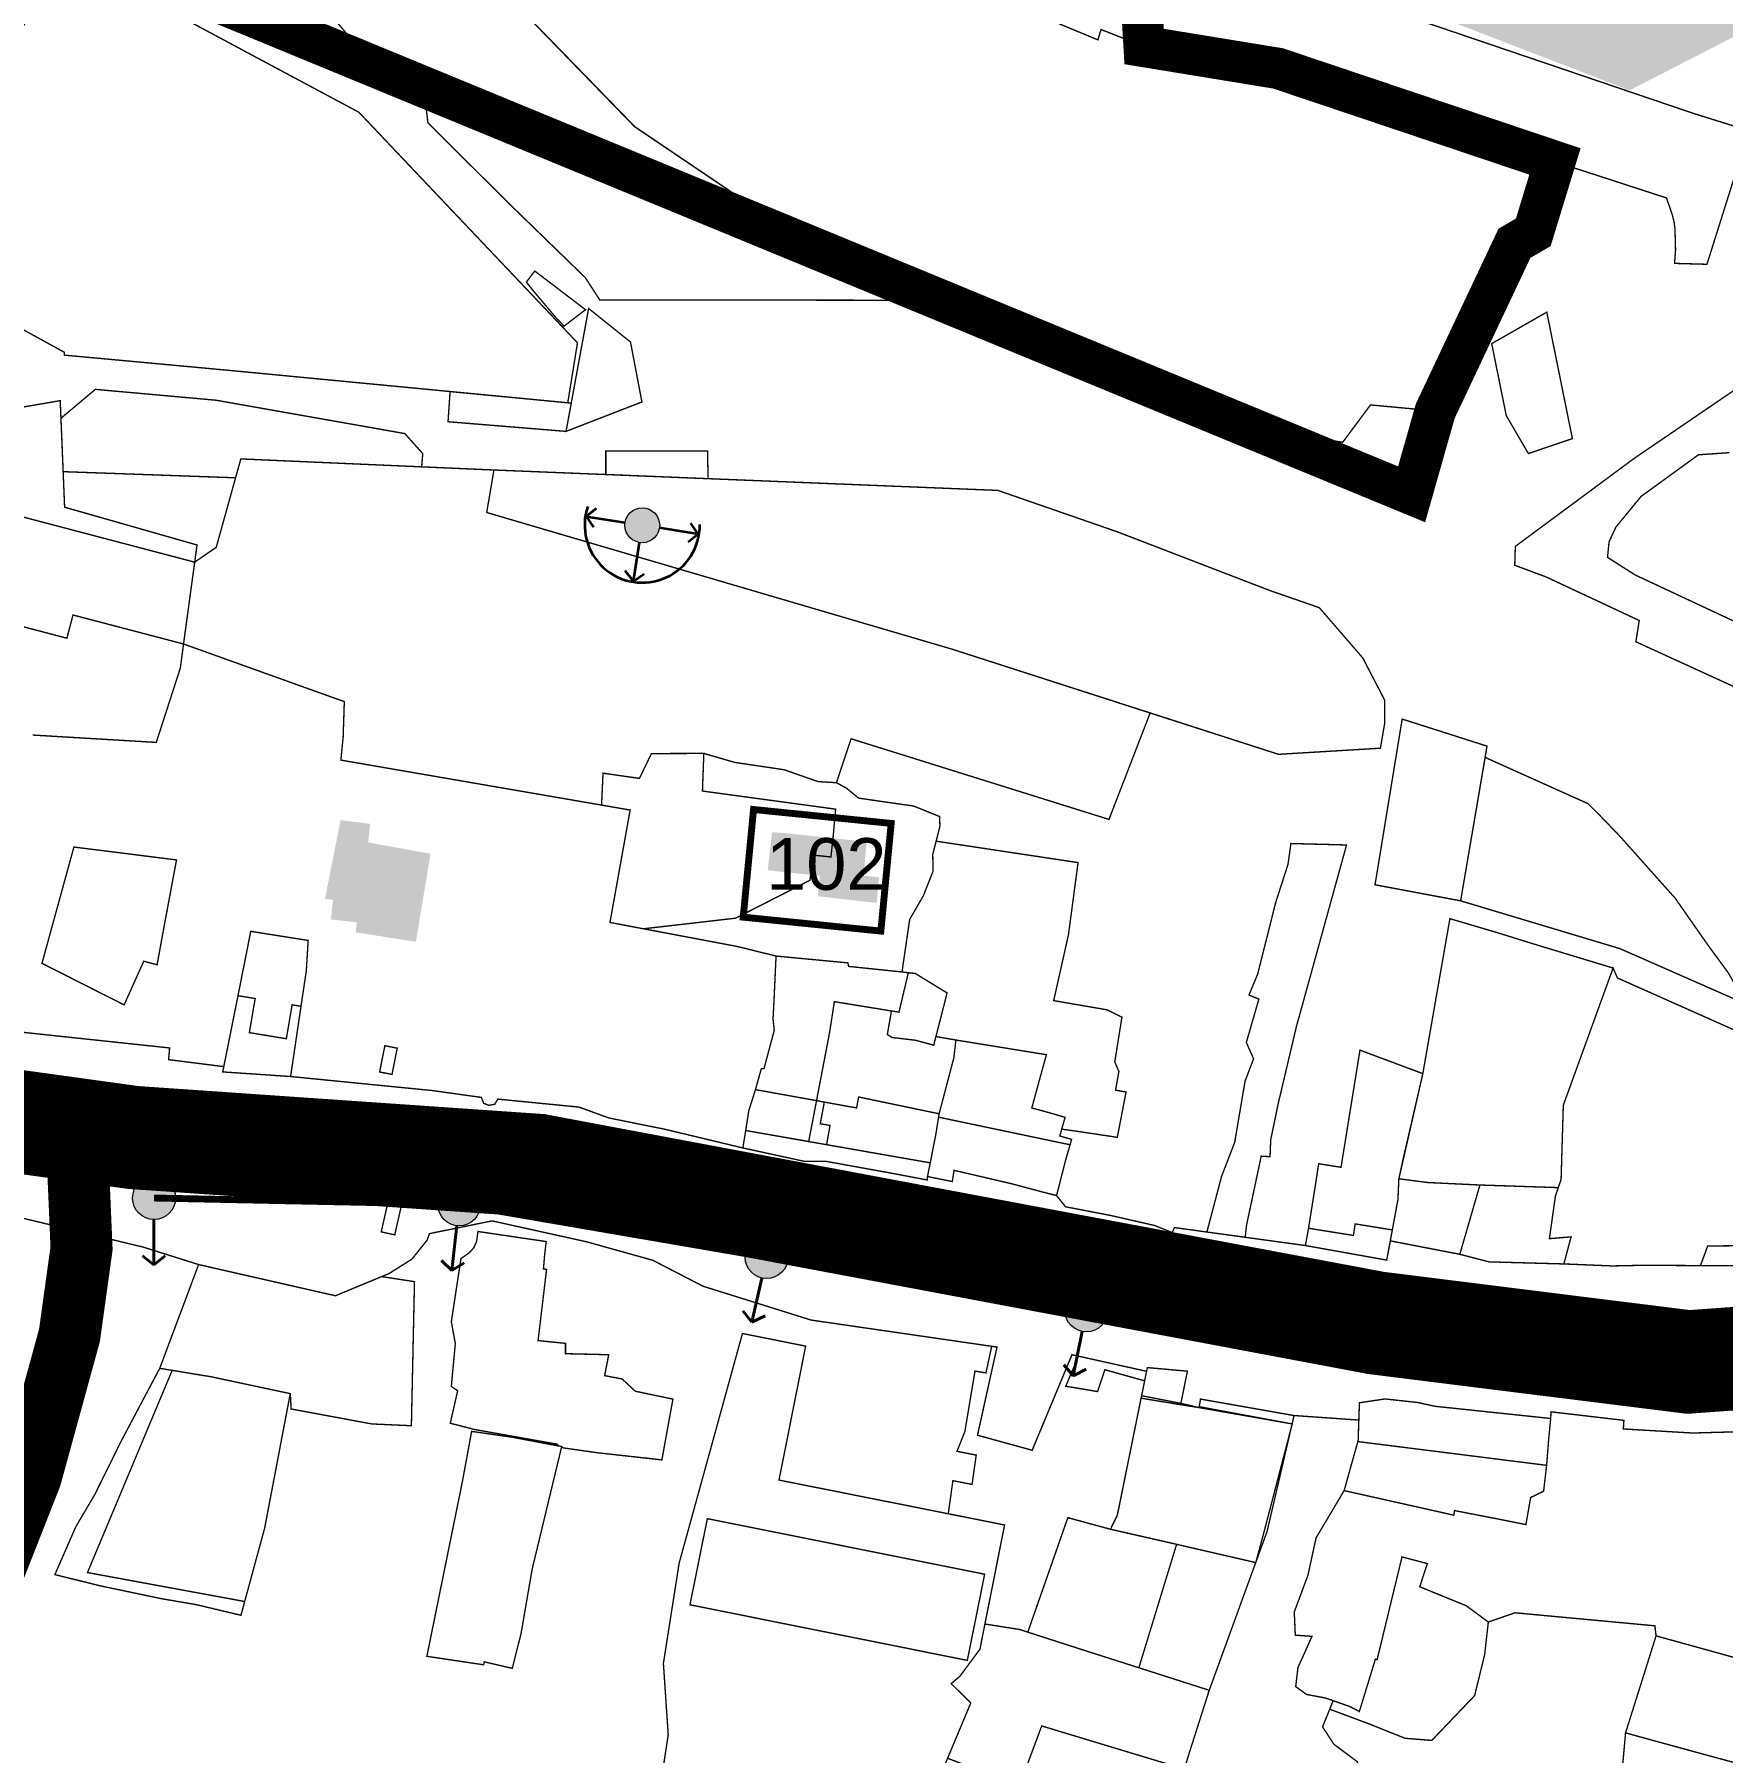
# Model space of a CAD drawing. Header units: millimetres. Extents: x 21689 to 31331, y 37531 to 43751.
# Drawn here: x 28470.9 to 28716.1, y 42539.3 to 42788.7 of the extents above; entities that cross this region are included whole.
import ezdxf

# ---------------------------------------------------------------- set-up
doc = ezdxf.new("R2010")
doc.units = ezdxf.units.MM
for name, pattern in [('DASHEDX2', [1.5, 1, -0.5]), ('g5_084', [0.4, 0.2, -0.2]), ('МЕЖА', [4, 1, -1, 1, -1])]:
    doc.linetypes.add(name, pattern=pattern)
for name, color, linetype, lineweight in [('0 . 11 - границы ДМ проект', 10, 'МЕЖА', 0), ('0.15 - Видовые раскрытия', 22, 'Continuous', 9), ('00 номер ОКН', 7, 'Continuous', 15), ('00 Разраб границы', 5, 'g5_084', 50), ('CONTUR', 150, 'Continuous', 9)]:
    doc.layers.add(name, color=color, linetype=linetype, lineweight=lineweight)
for name, color, linetype, lineweight, transparency in [('0.1 ОКН', 1, 'Continuous', 9, 0.4), ('00 Дороги', 252, 'Continuous', 9, 0.2), ('24. ценная дореволюц постройка', 192, 'Continuous', 13, 0.4)]:
    doc.layers.add(name, color=color, linetype=linetype, lineweight=lineweight, transparency=transparency)
doc.layers.add('00 Природный ландшафт', color=81, linetype='Continuous', lineweight=9, true_color=0xa9da90, transparency=0.4)
doc.styles.get("Standard").update_dxf_attribs({"font": 'arial.ttf'})
doc.linetypes.add('474_2', pattern='A,1,-0.5,[222,geobl2.shx,S=0.1,R=0,X=0,Y=0],-0.5,3', length=5)

# ---------------------------------------------------------------- blocks, each defined once
blk = doc.blocks.new('участки все')
at = {"layer": 'CONTUR', "const_width": 0.2}
for points in [[(5655.13, 5149.67), (5660.19, 5144.47), (5671.36, 5132.97), (5687.4, 5122.13), (5717.04, 5107.76), (5666.3, 5107.82), (5664.21, 5111.05), (5653.28, 5121.66), (5641.35, 5133.53), (5640.85, 5137.74), (5635.19, 5143.94), (5631.67, 5144.08), (5622.68, 5154.33)], [(5729.04, 5149.56), (5738.66, 5145.57), (5739.1, 5147.08), (5745.37, 5144.61), (5764.81, 5141.43), (5805.03, 5127.92), (5801.89, 5117.63), (5799.15, 5116.04), (5787.66, 5091.69), (5778.24, 5092.57), (5774.2, 5087.15), (5761.23, 5089.22), (5728.42, 5103.13), (5717.57, 5107.53), (5687.41, 5122.15), (5671.37, 5132.99), (5655.15, 5149.68)], [(5830.35, 5085.64), (5825.87, 5085.33), (5817.54, 5079.29), (5813.88, 5074.83), (5812.89, 5072.7), (5812.66, 5070.44), (5816.66, 5067.89), (5898, 5029.84)], [(5834.58, 5050.04), (5816.78, 5058.18), (5817.27, 5061.27), (5803.73, 5067.6), (5799.19, 5069.29), (5799.27, 5072.03), (5816.51, 5084.79), (5837.35, 5098.99)], [(5579.62, 5001.79), (5603.84, 4999.21), (5603.69, 4997.51), (5611.7, 4996.5), (5611.55, 4995.73), (5621.41, 4995.06), (5641.94, 4993.03), (5649.11, 4992.03), (5649.45, 4991.17), (5650.2, 4990.88), (5651.05, 4991.03), (5651.51, 4991.78), (5663.31, 4990.62), (5667.61, 4989.05), (5675.87, 4987.38), (5687.09, 4984.69), (5696, 4982.75), (5699.24, 4982.73), (5708.49, 4981.06), (5713.87, 4980.04), (5713.91, 4980.54), (5717.51, 4979.81), (5717.76, 4981.44), (5726.22, 4979.47), (5730.74, 4978.26), (5732.65, 4977.77), (5733.95, 4976.15), (5740.58, 4974.87), (5746.86, 4973.44), (5749.47, 4972.4), (5749.76, 4973.13), (5768.79, 4970.52), (5780.59, 4968.41), (5781.13, 4971.2), (5791.21, 4969.25), (5795.45, 4968.15), (5806.32, 4967.85), (5813.35, 4967.56), (5817.63, 4967.65), (5826.16, 4967.61), (5832.62, 4967.62)], [(5831.8, 4943.49), (5825.04, 4943.3), (5814.96, 4943.89), (5815.04, 4945.14), (5804.45, 4946.38), (5804.41, 4945.41), (5787.63, 4947.18), (5785.09, 4947.73), (5780.34, 4948.25), (5776.63, 4947.69), (5776.54, 4945.18), (5767.13, 4945.84), (5753.55, 4948.23), (5753.37, 4947.12), (5753.35, 4946.99), (5750.7, 4947.6), (5751.65, 4952.28), (5745.83, 4952.8), (5745.72, 4952.26), (5734.88, 4954.67), (5729.1, 4940.8), (5721.16, 4942.98), (5724, 4955.78), (5697, 4959.7), (5681.32, 4964.61), (5674.01, 4968.38), (5664.38, 4971.07), (5650.67, 4974.1), (5641.57, 4972.25), (5641.25, 4971.32), (5639.02, 4968.54), (5635.72, 4966.46), (5634.63, 4966.01), (5627.92, 4963.23), (5609.96, 4967.32), (5608.05, 4967.76), (5599.98, 4970.3), (5577.95, 4975.59)], [(5583.95, 5044.64), (5601.9, 5043.57), (5605.4, 5054.38), (5605.86, 5057.86), (5589.81, 5062.07), (5588.92, 5058.7), (5574.02, 5062.61)], [(5574.07, 5078.53), (5607.48, 5069.74), (5607.82, 5072.23), (5588.59, 5077.72), (5587.95, 5093.19), (5552.26, 5087.04)], [(5712.57, 4885.91), (5720.19, 4904.11), (5717.35, 4906.92), (5718.61, 4907.99), (5721.52, 4911.91), (5725.1, 4929.95), (5692.34, 4936.47), (5696.21, 4955.92), (5687.03, 4957.75), (5677.84, 4924.43), (5675.55, 4909.85), (5676.25, 4899.49), (5674.02, 4884.88)], [(5751.1, 4894.17), (5751.97, 4897.01), (5754.82, 4905.95), (5761.57, 4924.49), (5763.22, 4929.01), (5766.83, 4944.52), (5766.86, 4944.62), (5767.13, 4945.84), (5767.13, 4945.84), (5776.54, 4945.18), (5776.45, 4942.27), (5776.4, 4942.06), (5774.41, 4934.94), (5770.33, 4928.07), (5769.15, 4922.63), (5767.17, 4917.33), (5767.32, 4913.95), (5769.74, 4913.78), (5767.7, 4909.24), (5767.38, 4906.47), (5768.06, 4905.99), (5768.97, 4905.34), (5771.7, 4904.83), (5772.82, 4904.44), (5772.32, 4903.2), (5771.28, 4900.64), (5772.93, 4898.11), (5776.32, 4895.58)], [(5813.35, 4878.28), (5815.28, 4899.76), (5826.99, 4896.56)]]:
    blk.add_lwpolyline(points, dxfattribs=at)
for points in [[(5715.3, 5171.01), (5749.73, 5156.92), (5769.98, 5153.62), (5825.01, 5134.94), (5833.21, 5132.37), (5827.1, 5112.99), (5822.4, 5113.12), (5822.54, 5115.11), (5822.46, 5118.11), (5822.33, 5119.1), (5822.08, 5120.15), (5821.23, 5122.62), (5807.94, 5126.94), (5764.81, 5141.43), (5745.37, 5144.61), (5739.1, 5147.08), (5738.66, 5145.57), (5729.04, 5149.56), (5709.83, 5156.66), (5713.14, 5165.68), (5710.96, 5166.63), (5712.15, 5169.54), (5714.33, 5168.59), (5715.3, 5171.01)], [(5588.4, 5158.03), (5597.63, 5153.1), (5615.38, 5143.59), (5631.33, 5135.06), (5636.87, 5129.21), (5663.07, 5101.59), (5661.66, 5092.88), (5612.77, 5097.56), (5588.55, 5099.8), (5588.56, 5100.21), (5584.15, 5102.63), (5571.87, 5109.36), (5576.59, 5136.84), (5579.16, 5141.4), (5585.96, 5153.61), (5588.4, 5158.03)], [(5656.57, 5111.62), (5656.87, 5112.01), (5664.24, 5106.39), (5661.76, 5104.5), (5661.12, 5104.01), (5660.01, 5105.16), (5656.6, 5109.2), (5655.65, 5110.41), (5656.57, 5111.62)], [(5664.69, 5106.57), (5670.77, 5101.71), (5672.43, 5093), (5661.41, 5088.73), (5664.69, 5106.57)], [(5807.56, 5087.68), (5801.17, 5085.51), (5797.96, 5091.01), (5795.84, 5101.47), (5803.84, 5106.04), (5807.56, 5087.68)], [(5593.05, 5094.83), (5610.6, 5093.25), (5638, 5088.41), (5640.6, 5085.5), (5640.44, 5083.58), (5614.18, 5084.73), (5613.42, 5081.99), (5588.38, 5082.88), (5588.06, 5090.63), (5593.05, 5094.83)], [(5644.57, 5094.51), (5661.66, 5092.88), (5662.17, 5092.83), (5661.41, 5088.73), (5644.27, 5090.13), (5644.57, 5094.51)], [(5614.18, 5084.73), (5650.94, 5083.12), (5649.89, 5076.95), (5717.43, 5057.12), (5746.24, 5047.85), (5740.26, 5032.39), (5702.8, 5044.1), (5700.68, 5037.72), (5698, 5037.88), (5693.1, 5039.6), (5685.9, 5040.67), (5681.42, 5041.97), (5673.81, 5041.95), (5672.07, 5038.35), (5666.78, 5039.1), (5666.57, 5034.47), (5628.71, 5041), (5629.04, 5044.37), (5629.21, 5049.49), (5605.86, 5057.86), (5607.48, 5069.74), (5610.61, 5071.9), (5614.18, 5084.73)], [(5607.48, 5069.74), (5605.86, 5057.86), (5629.21, 5049.49), (5629.04, 5044.37), (5628.71, 5041), (5666.57, 5034.47), (5666.78, 5039.1), (5672.07, 5038.35), (5673.81, 5041.95), (5681.42, 5041.97), (5685.9, 5040.67), (5693.1, 5039.6), (5698, 5037.88), (5700.68, 5037.72), (5702.8, 5044.1), (5740.26, 5032.39), (5746.24, 5047.85), (5764.88, 5041.84), (5779.68, 5042.73), (5780.31, 5046.41), (5780.31, 5049.68), (5777.12, 5055.83), (5770.81, 5063.13), (5763.58, 5065.64), (5741.46, 5074.15), (5724.12, 5080.16), (5650.94, 5083.12), (5614.18, 5084.73), (5610.61, 5071.9), (5607.48, 5069.74)], [(5667.19, 5085.88), (5681.96, 5085.87), (5682.04, 5081.86), (5667.19, 5082.47), (5667.19, 5085.88)], [(5650.94, 5083.12), (5724.12, 5080.16), (5741.46, 5074.15), (5763.58, 5065.64), (5770.81, 5063.13), (5777.12, 5055.83), (5780.31, 5049.68), (5780.31, 5046.41), (5779.68, 5042.73), (5764.88, 5041.84), (5717.43, 5057.12), (5649.89, 5076.95), (5650.94, 5083.12)], [(5574.07, 5078.53), (5607.48, 5069.74), (5605.86, 5057.86), (5589.81, 5062.07), (5588.92, 5058.7), (5574.02, 5062.61), (5574.91, 5065.99), (5568.14, 5067.77), (5574.07, 5078.53)], [(5782.84, 5046.96), (5795.16, 5043.03), (5791.33, 5020.57), (5778.9, 5022.9), (5782.84, 5046.96)], [(5666.78, 5039.1), (5672.07, 5038.35), (5673.81, 5041.95), (5681.42, 5041.97), (5681.22, 5036.51), (5700.56, 5033.88), (5700.18, 5029.67), (5699.88, 5026.94), (5697.26, 5027.21), (5696.83, 5023.55), (5686.03, 5018.05), (5672.66, 5016.51), (5667.79, 5017.43), (5670.72, 5033.75), (5666.57, 5034.47), (5666.78, 5039.1)], [(5681.42, 5041.97), (5685.9, 5040.67), (5693.1, 5039.6), (5698, 5037.88), (5700.68, 5037.72), (5702.15, 5036.92), (5703.9, 5035.48), (5709.92, 5034.61), (5711.9, 5034.33), (5715.66, 5032.81), (5715.71, 5031.4), (5714.67, 5027.32), (5714.71, 5024.87), (5713.3, 5021.3), (5711.32, 5017.88), (5710.2, 5010.24), (5702.45, 5011.05), (5702.35, 5011.56), (5691.91, 5012.55), (5686.24, 5013.95), (5672.66, 5016.51), (5686.03, 5018.05), (5696.83, 5023.55), (5697.26, 5027.21), (5699.88, 5026.94), (5700.18, 5029.67), (5700.56, 5033.88), (5681.22, 5036.51), (5681.42, 5041.97)], [(5791.33, 5020.57), (5794.89, 5041.39), (5809.81, 5034.69), (5811.58, 5032.93), (5814.52, 5029.88), (5822.51, 5020.92), (5827.21, 5014.19), (5830.22, 5010.09), (5832.81, 5005.56), (5814.49, 5013.62), (5791.33, 5020.57)], [(5604.84, 5026.51), (5602.92, 5016.22), (5602.02, 5011.29), (5600.08, 5011.8), (5597.23, 5005.46), (5591.1, 5008.56), (5585.3, 5011.5), (5589.94, 5028.38), (5604.84, 5026.51)], [(5735.64, 4987.11), (5741.47, 4986.23), (5742.74, 4992.81), (5741.22, 4993.08), (5741.7, 4995.81), (5741.1, 4997.18), (5742.14, 5003.68), (5739.96, 5004.75), (5732.23, 5006.08), (5734.38, 5015.67), (5735.77, 5026.12), (5715.16, 5029.23), (5714.67, 5027.32), (5714.71, 5024.87), (5713.3, 5021.3), (5711.32, 5017.88), (5710.2, 5010.24), (5711.12, 5010.13), (5712.12, 5010.03), (5716.75, 5007.2), (5715.13, 5000.86), (5718.03, 5000.36), (5731.17, 4998.23), (5729.96, 4993.83), (5729.05, 4990.5), (5731.47, 4989.84), (5733.89, 4989.13), (5733.39, 4987.42), (5735.64, 4987.11)], [(5754.48, 4972.48), (5756.61, 4980.56), (5758.52, 4985.51), (5760.02, 4994.38), (5761.26, 4997.63), (5760.21, 5000.01), (5762.03, 5006.31), (5760.59, 5006.89), (5761.85, 5009.92), (5764.49, 5020.39), (5766.26, 5025.87), (5766.68, 5028.89), (5774.76, 5028.68), (5767.47, 5002.27), (5764.82, 4991.05), (5763.75, 4985.88), (5763.65, 4983.42), (5762.37, 4983.5), (5760.25, 4973.54), (5760.04, 4971.73), (5754.48, 4972.48)], [(5789.77, 5017.98), (5796.68, 5015.94), (5801.92, 5014.31), (5813.47, 5010.81), (5806.24, 4990.89), (5805.92, 4980.13), (5805.51, 4978.93), (5794.13, 4979.31), (5786.57, 4979.67), (5782.36, 4980.21), (5783, 4983.17), (5785.84, 4995.48), (5789.77, 5017.98)], [(5615.62, 5016.14), (5623.96, 5014.82), (5623.69, 5010.4), (5622.92, 5005.26), (5621.63, 5005.47), (5620.79, 5000.55), (5615.42, 5001.43), (5616.26, 5006.38), (5613.77, 5006.8), (5615.62, 5016.14)], [(5691.91, 5012.55), (5702.35, 5011.56), (5702.45, 5011.05), (5710.2, 5010.24), (5711.12, 5010.13), (5709.76, 5004.41), (5708.67, 5004.58), (5700.38, 5005.93), (5699.69, 5001.48), (5699.65, 5001.28), (5697.79, 4991.56), (5692.96, 4992.43), (5688.92, 4993.16), (5689.08, 4993.73), (5689.76, 4996.17), (5690.17, 4996.24), (5691.65, 5001.77), (5691.47, 5003.43), (5691.57, 5005.22), (5691.91, 5012.55)], [(5711.12, 5010.13), (5712.12, 5010.03), (5716.75, 5007.2), (5715.13, 5000.86), (5714.81, 4999.61), (5712.15, 5000.33), (5710.44, 5000.53), (5708.75, 5000.73), (5708.07, 5001.16), (5708.67, 5004.58), (5709.76, 5004.41), (5711.12, 5010.13)], [(5813.47, 5010.81), (5814.1, 5009.37), (5836.84, 4999.25), (5834.47, 4970.51), (5827.21, 4970.46), (5826.16, 4967.61), (5817.63, 4967.65), (5813.35, 4967.56), (5806.32, 4967.85), (5807.37, 4971.78), (5804.22, 4971.52), (5805.1, 4977.74), (5805.92, 4980.13), (5806.24, 4990.89), (5813.47, 5010.81)], [(5613.77, 5006.8), (5616.26, 5006.38), (5615.42, 5001.43), (5620.79, 5000.55), (5621.63, 5005.47), (5622.92, 5005.26), (5621.41, 4995.06), (5611.55, 4995.73), (5613.77, 5006.8)], [(5700.38, 5005.93), (5699.69, 5001.48), (5699.65, 5001.28), (5697.79, 4991.56), (5698.92, 4991.35), (5702.61, 4990.68), (5703.6, 4990.51), (5703.91, 4992.09), (5715.59, 4989.65), (5717.73, 4997.78), (5718.03, 5000.36), (5715.13, 5000.86), (5714.81, 4999.61), (5712.15, 5000.33), (5710.44, 5000.53), (5708.75, 5000.73), (5708.07, 5001.16), (5708.67, 5004.58), (5700.38, 5005.93)], [(5635.1, 4999.53), (5634.34, 4995.72), (5636.13, 4995.37), (5636.9, 4999.18), (5635.1, 4999.53)], [(5718.03, 5000.36), (5731.17, 4998.23), (5729.96, 4993.83), (5729.05, 4990.5), (5731.47, 4989.84), (5733.89, 4989.13), (5733.11, 4986.43), (5734.83, 4985.94), (5734.61, 4985.15), (5715.51, 4989.16), (5715.59, 4989.65), (5717.73, 4997.78), (5718.03, 5000.36)], [(5776.71, 4998.89), (5785.84, 4995.48), (5782.99, 4982.97), (5782.36, 4980.21), (5782.22, 4977.17), (5781.41, 4972.79), (5776.02, 4973.66), (5775.76, 4971.99), (5769.24, 4973.03), (5770.26, 4979.44), (5770.71, 4982.4), (5773.96, 4981.88), (5776.71, 4998.89)], [(5688.92, 4993.16), (5692.96, 4992.43), (5697.79, 4991.56), (5697.19, 4988.42), (5696.65, 4985.63), (5687.5, 4987.22), (5687.95, 4990.09), (5688.92, 4993.16)], [(5703.91, 4992.09), (5703.6, 4990.51), (5702.61, 4990.68), (5698.92, 4991.35), (5698.33, 4988.21), (5699.75, 4987.95), (5699.25, 4985.16), (5714.3, 4982.53), (5715.11, 4986.64), (5715.51, 4989.16), (5715.59, 4989.65), (5703.91, 4992.09)], [(5714.3, 4982.53), (5687.5, 4987.22), (5687.09, 4984.69), (5696, 4982.75), (5699.24, 4982.73), (5708.49, 4981.06), (5713.87, 4980.04), (5713.91, 4980.54), (5714.3, 4982.53)], [(5734.61, 4985.15), (5715.51, 4989.16), (5715.11, 4986.64), (5713.91, 4980.54), (5717.51, 4979.81), (5717.76, 4981.44), (5726.22, 4979.47), (5730.74, 4978.26), (5732.65, 4977.78), (5733.97, 4982.95), (5734.61, 4985.15)], [(5782.36, 4980.21), (5786.57, 4979.67), (5794.13, 4979.31), (5791.21, 4969.25), (5781.11, 4971.2), (5781.41, 4972.79), (5782.22, 4977.17), (5782.36, 4980.21)], [(5636.53, 4972.07), (5634.57, 4972.51), (5635.9, 4978.36), (5637.86, 4977.92), (5636.53, 4972.07)], [(5634.57, 4972.51), (5635.9, 4978.36), (5637.86, 4977.92), (5636.53, 4972.07), (5634.57, 4972.51)], [(5658.3, 4969.15), (5658.13, 4967.12), (5658.58, 4967.05), (5657.35, 4956.72), (5661.33, 4956.32), (5661.33, 4954.82), (5667.61, 4954.67), (5667.02, 4951.63), (5669.55, 4951.15), (5671.47, 4949.37), (5676.93, 4948.22), (5675.33, 4939.4), (5666.02, 4940.43), (5661.01, 4941.14), (5660.78, 4941.34), (5660.24, 4941.45), (5660.17, 4941.67), (5648.14, 4943.81), (5644.6, 4944.72), (5645.67, 4949.43), (5644.75, 4950.07), (5645.33, 4956.29), (5644.75, 4959.45), (5646.15, 4968.64), (5647.29, 4969.41), (5648.02, 4970.2), (5648.41, 4971.09), (5648.62, 4972.56), (5658.53, 4971.1), (5658.3, 4969.15)], [(5776.02, 4973.66), (5781.41, 4972.79), (5780.59, 4968.41), (5768.79, 4970.52), (5769.24, 4973.03), (5775.76, 4971.99), (5776.02, 4973.66)], [(5602.4, 4952.69), (5608.05, 4967.76), (5627.92, 4963.23), (5634.63, 4966.01), (5639.4, 4965.28), (5638.95, 4944.36), (5633.19, 4944.62), (5621.49, 4946.79), (5621.36, 4949.02), (5609.91, 4951.46), (5604.21, 4952.4), (5602.4, 4952.69)], [(5720.8, 4952.29), (5722.39, 4952.03), (5723.23, 4955.89), (5724, 4955.78), (5723.14, 4951.91), (5721.17, 4942.98), (5729.11, 4940.8), (5733.05, 4950.26), (5734.89, 4954.67), (5735.84, 4954.47), (5733.98, 4950.1), (5738.6, 4949.32), (5739.66, 4952.49), (5745.44, 4950.88), (5745, 4948.72), (5741.47, 4931.37), (5740.47, 4929.33), (5734.29, 4931.01), (5728.47, 4914.39), (5727.38, 4914.76), (5722.24, 4915.57), (5725.1, 4929.95), (5716.92, 4931.58), (5717.59, 4936.38), (5720.37, 4935.84), (5720.98, 4940.1), (5718.19, 4940.64), (5719.34, 4943.55), (5720.8, 4952.29)], [(5614.74, 4918.84), (5591.91, 4923.04), (5604.21, 4952.4), (5602.4, 4952.69), (5596.86, 4942.23), (5592.96, 4934.35), (5590.23, 4929.72), (5587.18, 4922.75), (5593.55, 4921.16), (5602.59, 4919.26), (5607.77, 4918.37), (5614.2, 4916.84), (5614.74, 4918.84)], [(5604.21, 4952.4), (5609.91, 4951.46), (5621.36, 4949.02), (5617.64, 4929.49), (5614.74, 4918.84), (5591.91, 4923.04), (5604.21, 4952.4)], [(5745, 4948.72), (5750.7, 4947.6), (5751.65, 4952.28), (5745.83, 4952.8), (5745, 4948.72)], [(5744.92, 4948.36), (5750.66, 4947.42), (5753.36, 4946.99), (5766.87, 4944.62), (5762.82, 4929.1), (5761.58, 4924.49), (5750.09, 4927.14), (5748.22, 4927.57), (5740.48, 4929.33), (5741.48, 4931.37), (5744.92, 4948.36)], [(5753.37, 4947.12), (5766.86, 4944.62), (5767.13, 4945.84), (5753.55, 4948.23), (5753.37, 4947.12)], [(5776.63, 4947.69), (5780.34, 4948.25), (5785.09, 4947.73), (5787.63, 4947.18), (5804.41, 4945.41), (5804.12, 4942.48), (5803.82, 4938.61), (5776.4, 4942.06), (5776.45, 4942.27), (5776.63, 4947.69)], [(5641.2, 4910.88), (5646.35, 4936.22), (5647.7, 4943.54), (5653.6, 4942.69), (5660.78, 4941.34), (5656.49, 4923.54), (5654.88, 4914.2), (5653.6, 4909.13), (5649.55, 4910.08), (5649.44, 4909.65), (5641.2, 4910.88)], [(5776.4, 4942.06), (5803.82, 4938.61), (5803.38, 4934.85), (5801.5, 4933.94), (5800.81, 4930.01), (5795.92, 4930.98), (5790.45, 4932.04), (5790.33, 4931.37), (5788.48, 4931.79), (5774.41, 4934.94), (5776.4, 4942.06)], [(5722.2, 4922.8), (5681.93, 4930.87), (5679.41, 4918.36), (5719.69, 4910.29), (5722.2, 4922.8)], [(5722.2, 4922.8), (5719.69, 4910.29), (5679.41, 4918.36), (5681.93, 4930.87), (5722.2, 4922.8)], [(5744.6, 4909.22), (5737.32, 4911.54), (5728.47, 4914.39), (5734.28, 4931.01), (5740.47, 4929.33), (5750.08, 4927.14), (5744.6, 4909.22)], [(5744.6, 4909.22), (5750.08, 4927.14), (5761.57, 4924.49), (5754.82, 4905.95), (5744.6, 4909.22)], [(5794.82, 4911.13), (5793.36, 4905.17), (5787.14, 4898.67), (5783.26, 4898.98), (5778.19, 4901.01), (5772.32, 4903.2), (5772.78, 4904.33), (5772.82, 4904.44), (5775.23, 4903.59), (5776.62, 4902.87), (5778.95, 4910.47), (5779.2, 4910.4), (5781.32, 4919.14), (5782.82, 4925.32), (5786.49, 4924.34), (5785.39, 4920.98), (5792.15, 4918.22), (5795.35, 4915.86), (5794.82, 4911.13)], [(5772.32, 4903.2), (5778.19, 4901.01), (5783.26, 4898.98), (5787.14, 4898.67), (5793.36, 4905.17), (5794.82, 4911.13), (5795.35, 4915.86), (5799.23, 4917.2), (5819.54, 4915.31), (5819.71, 4913.85), (5817.95, 4908.24), (5815.28, 4899.76), (5813.5, 4879.95), (5804.03, 4887.49), (5797.01, 4893.21), (5791.83, 4891.06), (5785.61, 4888.32), (5777.22, 4892.49), (5776.32, 4895.58), (5772.93, 4898.11), (5771.28, 4900.64), (5772.32, 4903.2)], [(5722.24, 4915.57), (5721.52, 4911.91), (5718.61, 4907.99), (5717.35, 4906.92), (5720.19, 4904.11), (5716.82, 4896.08), (5718.84, 4895.31), (5724.23, 4893.51), (5727.13, 4892.06), (5728.33, 4894.98), (5730.49, 4900.77), (5751.21, 4894.51), (5751.97, 4897.01), (5754.82, 4905.95), (5744.6, 4909.22), (5737.32, 4911.54), (5728.47, 4914.39), (5727.38, 4914.76), (5722.24, 4915.57)], [(5819.71, 4913.85), (5839.24, 4908.45), (5835.04, 4894.37), (5826.99, 4896.56), (5815.28, 4899.76), (5817.95, 4908.24), (5819.71, 4913.85)], [(5730.49, 4900.77), (5751.21, 4894.51), (5751.1, 4894.17), (5750.9, 4887.14), (5750.59, 4884.82), (5745.17, 4887.02), (5733.04, 4891.27), (5732.56, 4890.17), (5727.13, 4892.05), (5728.33, 4894.98), (5730.49, 4900.77)]]:
    blk.add_lwpolyline(points, close=True, dxfattribs=at)
blk = doc.blocks.new('Точки и сектора раскрытия панорам')
at = {"layer": '0.15 - Видовые раскрытия', "transparency": 33554687}
h = blk.add_hatch(color=256, dxfattribs=at)
h.dxf.hatch_style = 1
h.paths.add_polyline_path([(1662.2, -164.03, 1), (1661.37, -159.03, 1)])
at = {"layer": '0.15 - Видовые раскрытия', "lineweight": 35}
for p, q in [((1669.92, -160.18), (1668.41, -159.01)), ((1653.65, -162.89), (1654.7, -161.29)), ((1653.65, -162.89), (1659.28, -161.95)), ((1669.92, -160.18), (1664.29, -161.11)), ((1669.92, -160.18), (1668.87, -161.77)), ((1653.65, -162.89), (1655.16, -164.05)), ((1663.14, -169.66), (1662.2, -164.03)), ((1663.14, -169.66), (1661.55, -168.61)), ((1663.14, -169.66), (1664.3, -168.15))]:
    blk.add_line(p, q, dxfattribs=at)
at = {"layer": '0.15 - Видовые раскрытия'}
blk.add_circle((1661.78, -161.53), 2.54, dxfattribs=at)
at = {"layer": '0.15 - Видовые раскрытия', "lineweight": 35}
blk.add_arc((1661.78, -161.51), 8.36, 179.6943, 19.0438, dxfattribs=at)
blk = doc.blocks.new('трасса вид раскр')
at = {"layer": '0.15 - Видовые раскрытия', "transparency": 33554687}
h = blk.add_hatch(color=256, dxfattribs=at)
h.dxf.hatch_style = 1
h.paths.add_polyline_path([(-2.77, -1.43, 1), (2.77, 1.43, 1)])
at = {"layer": '0.15 - Видовые раскрытия', "lineweight": 40}
for p, q in [((1.42, -2.78), (4.42, -8.62)), ((4.42, -8.62), (5.3, -6.7)), ((4.42, -8.62), (2.35, -8.22))]:
    blk.add_line(p, q, dxfattribs=at)
at = {"layer": '0.15 - Видовые раскрытия'}
blk.add_circle((0, 0), 3.12, dxfattribs=at)
blk = doc.blocks.new('стрелка вид улицы')
at = {"layer": '0.15 - Видовые раскрытия', "linetype": '474_2'}
h = blk.add_hatch(color=256, dxfattribs=at)
h.dxf.hatch_style = 1
h.paths.add_polyline_path([(-23.36, -2.99), (-23.36, 2.99), (-26.54, 0)])
at = {"layer": '0.15 - Видовые раскрытия', "const_width": 0.2}
blk.add_lwpolyline([(-23.36, -2.99), (-23.36, 2.99), (-26.54, 0), (-23.36, -2.99)], dxfattribs=at)
at = {"layer": '0.15 - Видовые раскрытия', "linetype": '474_2', "const_width": 1}
blk.add_lwpolyline([(-23.36, 0), (0, 0)], dxfattribs=at)

msp = doc.modelspace()

# ---------------------------------------------------------------- hatches: boundary and pattern name
at = {"layer": '0.1 ОКН', "transparency": 33554585}
h = msp.add_hatch(color=1, dxfattribs=at)
h.dxf.hatch_style = 1
h.paths.add_polyline_path([(28577.45, 42667.36), (28585.04, 42666.56), (28584.72, 42663.6), (28593.27, 42662.62), (28593.62, 42666.34), (28591.38, 42666.6), (28591.82, 42671.51), (28580.62, 42672.7), (28578.08, 42672.9)])
at = {"layer": '00 Природный ландшафт', "transparency": 33554585}
h = msp.add_hatch(color=256, dxfattribs=at)
h.dxf.hatch_style = 1
h.paths.add_polyline_path([(28897.2, 42732.08), (28899.32, 42750.95), (28928.09, 42813.72), (28942.56, 42827.78), (28938.08, 42837.81), (28900.06, 42826.61), (28842.54, 42774.77), (28801.39, 42790.33), (28734.3, 42796.88), (28702.61, 42780.6), (28672.6, 42792.17), (28656.72, 42795.98), (28636.47, 42799.28), (28631.27, 42801.41), (28630.36, 42817.18), (28636.35, 42823.08), (28647.85, 42848.5), (28655.12, 42859.97), (28665.24, 42871.73), (28686.59, 42891.68), (28693.32, 42890.82), (28692.01, 42888.02), (28690.23, 42882.78), (28680.8, 42848.98), (28668.21, 42824.42), (28698.93, 42809.78), (28714.26, 42841.63), (28738.39, 42869.35), (28742.3, 42871.11), (28760.03, 42842.15), (28828.33, 42841.01), (28813.82, 42823.99), (28817.36, 42819.48), (28837.66, 42806.16), (28853.21, 42822.36), (28852.91, 42828.41), (28879.18, 42850.56), (28918.42, 42891.44), (28932.89, 42896.02), (28988.45, 42893.69), (28994.37, 42894.68), (29007.52, 42908.48), (29027.59, 42931.15), (29048, 42966.32), (29061.16, 42992.29), (29042.77, 43011.69), (29002.66, 43011.72), (28970.1, 43009.43), (28923.74, 43001.23), (28893.82, 42991.72), (28864.21, 42933.55), (28849.31, 42932.26), (28851.78, 43011.16), (29010.46, 43086.09), (29010.85, 43094.67), (29076.2, 43088.66), (29125.13, 43065.48), (29145.66, 43037.83), (29158.92, 42999.82), (29155.03, 42977.9), (29151.08, 42964.25), (29132.37, 42940.9), (29125.92, 42946.12), (29115.23, 42932.9), (29120.08, 42924.6), (29076.58, 42823.07), (29061.91, 42825.68), (29040.67, 42802.45), (28996.97, 42793.05), (28962.72, 42783.54), (28936.64, 42769.3), (28924.68, 42762.01), (28921.03, 42754.62), (28918.73, 42743.37), (28914.15, 42732.19)])
at = {"layer": '24. ценная дореволюц постройка'}
h = msp.add_hatch(color=192, dxfattribs=at)
h.dxf.hatch_style = 1
h.paths.add_polyline_path([(28515.42, 42674.65), (28513.15, 42663.21), (28514.32, 42663.07), (28514.03, 42660.22), (28517.76, 42659.81), (28517.62, 42658.36), (28526.35, 42656.98), (28528.48, 42669.76), (28519.42, 42671.41), (28519.72, 42674.1)])

# ---------------------------------------------------------------- linework, layer by layer
at = {"layer": '0 . 11 - границы ДМ проект', "color": 7, "linetype": 'DASHEDX2', "lineweight": 100, "ltscale": 9, "transparency": 33554687, "const_width": 6, "flags": 128}
msp.add_lwpolyline([(22946.73, 37638.63), (22902.58, 38352.1), (23040.31, 38403.75), (23117.29, 38401.21), (23331.14, 38342.16), (23767.92, 38429.68), (23839.74, 38479.18), (23935.86, 38610.42), (23988.4, 38646.95), (24015.49, 38690.25), (24098.85, 38777.82), (24145.03, 38828.88), (24135.93, 38857.75), (24309.79, 39159.02), (24384.58, 39142.81), (24479.69, 39275.04), (24546.54, 39209.37), (24750.01, 39350.13), (25003.88, 39639.8), (25413.16, 40107.12), (25363.28, 40286.2), (24989.23, 40491.14), (25395.28, 40838.84), (25660.56, 41058.12), (25845.24, 41208.92), (25792.92, 41266.23), (25888.27, 41383.12), (26058.63, 41521.65), (26092.2, 41658.69), (26130.83, 41752.53), (26159.07, 41742.27), (26300.9, 42104.41), (26325.34, 42112.11), (26524.48, 42049.12), (26659.52, 41994.11), (26661.3, 41997.38), (26646.24, 42050.67), (26706.46, 42026.98), (26859.65, 41970.83), (27006.59, 41919.76), (27172.98, 41911.41), (27384.06, 41951.12), (27369.53, 42033.59), (27673.24, 42086.3), (27976.36, 41979.69), (28033.35, 41963.23), (28102.86, 41962.56), (28159.54, 41928.27), (28328.6, 41835.14), (28499.53, 41807.33), (28720.17, 41761.45), (29052.46, 41622.84), (29045.52, 41606.09), (29058.02, 41600.92), (29065.19, 41619.05), (29089.18, 41611.33), (29476.61, 41567.37), (29694.11, 41552.14), (29707.83, 41609), (29818.28, 41584.5), (29941.9, 41545.71), (30079.67, 41531.57), (30099.06, 41598.9), (30133.54, 41631.15), (30187.93, 41657.25), (30321.66, 41749.67), (30401.38, 41749.67), (30509.19, 41676.74), (30617.63, 41749.67), (30608.36, 41787.7), (30599.77, 41907.5), (30613.25, 41930.65), (30611.36, 41954.39), (30596.2, 41953.51), (30593.67, 42010.25), (30597.05, 42063.37), (30605.38, 42235.81), (30665.45, 42236.17), (30657.33, 42284.13), (30610.32, 42363.4), (30625.51, 42373.52), (30633.15, 42373.02), (30649.52, 42377.68), (30654.81, 42423.45), (30716.03, 42430.23), (30760.54, 42567.65), (30765.8, 42586.36), (30791.95, 42710.49), (30846.37, 42699.4), (30866.74, 42759.78), (30939.13, 42753.23), (31030.96, 42735.49), (31057.16, 42750.28), (31131.35, 42919.39), (31178.71, 43049.99), (31223.9, 43155.77), (31261.16, 43239.22), (31200.23, 43266.25), (31159.04, 43264.62), (31092.9, 43324.59), (31030.84, 43397.77), (30974.06, 43434.01), (30837.68, 43448.49), (30812.71, 43443.57), (30797.57, 43373.26), (30670.04, 43084.43), (30627.79, 42979.09), (30572.79, 42815.93), (30581.39, 42739.2), (30580.07, 42670.05), (30572.53, 42633.02), (30553.34, 42565.66), (30547.4, 42556.65), (30525.72, 42505.25), (30514.51, 42510.11), (30479.51, 42425.86), (30461.95, 42345.38), (30464.75, 42236.14), (30403.52, 42231.72), (30362, 42222.3), (30262.37, 42221.19), (30097.98, 42200.41), (30088.95, 42269.89), (30058.49, 42273.9), (30000.91, 42267.83), (30008.93, 42181.88), (29926.02, 42170.86), (29838.04, 42159.36), (29837.12, 42151.42), (29801.62, 42150.52), (29804.08, 42118.48), (29746.29, 42112.77), (29727.01, 42117.61), (29726.77, 42121.26), (29669.99, 42116.48), (29667.12, 42186.75), (29663.62, 42276.82), (29664.83, 42334.2), (29729.67, 42336.19), (29743.29, 42425.8), (29681.45, 42426.64), (29599.85, 42422.04), (29585.29, 42460.05), (29593.55, 42547.9), (29586.23, 42640.93), (29612.42, 42670.26), (29566.57, 42703.24), (29536.55, 42712.38), (29485.13, 42721.11), (29445.22, 42718.94), (29271.87, 42704.28), (29252.91, 42692.41), (29197.95, 42673.04), (29178.85, 42668.77), (29146.59, 42665.68), (29091.04, 42663.1), (29090.12, 42694.39), (29093.43, 42735.41), (29109.46, 42731.74), (29114.94, 42754.25), (29105.61, 42762.57), (29115.3, 42813.46), (29163.59, 42900), (29195.32, 42957.41), (29200.53, 43020.6), (29169.03, 43102.91), (29094.39, 43130.16), (29034.07, 43130.54), (28931.05, 43118.37), (28819.4, 43060.11), (28798.63, 43021.64), (28799.74, 42985.88), (28707.96, 42909.03), (28686.59, 42891.68), (28665.24, 42871.73), (28655.12, 42859.97), (28647.85, 42848.5), (28636.35, 42823.08), (28630.36, 42817.18), (28632.11, 42786.97), (28651.56, 42783.79), (28691.78, 42770.28), (28688.63, 42759.99), (28685.9, 42758.4), (28674.4, 42734.05), (28670.96, 42721.95), (28465.92, 42806.49), (28422.23, 42822.02), (28375.9, 42835.07), (28353.71, 42839.03), (28334.9, 42842.59), (28324.45, 42844.67), (28310.37, 42860.64), (28285.15, 42868.53), (28273.81, 42871.97), (28249.69, 42869.4), (28186.52, 42849.62), (28159.73, 42849.83), (28118.75, 42863.99), (28094.8, 42888.25), (28084.71, 42900.92), (28068.74, 42924.62), (28025.62, 42901.74), (28004.08, 42892.7), (27951.92, 42913.21), (27851.65, 42849.79), (27793.9, 42819.52), (27766.59, 42881.7), (27711.88, 42969.56), (27682.2, 43019.56), (27636.09, 43064.5), (27679.04, 43117.9), (27700.16, 43145.1), (27730.28, 43232.44), (27705.35, 43256.96), (27691.79, 43306.56), (27688.55, 43316.07), (27675.1, 43337.74), (27671.02, 43346.91), (27667.81, 43356.54), (27665.87, 43367.34), (27665.76, 43376.05), (27664.78, 43381.05), (27419.59, 43272.56), (27422.82, 43266.23), (27362.67, 43207.3), (27358.27, 43197.8), (27315.11, 43177.13), (27276.85, 43176.61), (27257.44, 43175.75), (27253.84, 43180.5), (27248.88, 43187.03), (27238.09, 43198.06), (27218.29, 43206.98), (27213.36, 43207.6), (27202.43, 43208.96), (27239.74, 43225.54), (27236.35, 43231.88), (27229.04, 43245.51), (27224.79, 43253.43), (27207.06, 43286.52), (27191.9, 43314.8), (27189.96, 43318.43), (27109.82, 43276.33), (27075.56, 43340.35), (27088.29, 43348.01), (27054.82, 43405.39), (27040.02, 43396.59), (27025.14, 43422.1), (27004.05, 43461.84), (26932.79, 43645.55), (26914.14, 43691.8), (26899.52, 43700.46), (26872.13, 43716.99), (26742.39, 43504.78), (26736.34, 43496.67), (26723.68, 43483.84), (26681.05, 43469.92), (26667.11, 43474.54), (26618.22, 43488.58), (26621.71, 43502.66), (26587.49, 43510.32), (26573.52, 43508.91), (26527.9, 43493.77), (26492.74, 43503.26), (26478.24, 43499.38), (26452.07, 43505.41), (26442.19, 43502.58), (26426.7, 43506.38), (26416.4, 43498.79), (26374.87, 43508.45), (26369.59, 43485.73), (26357.38, 43433.16), (26343.06, 43372.1), (26343.68, 43335.85), (26278.09, 43335.37), (26275.1, 43319.34), (26179.58, 43336.15), (26136.07, 43350.43), (26129.55, 43332.91), (26114.21, 43338.65), (26048.36, 43335.77), (26042.27, 43335.96), (26041.86, 43305.06), (26039.99, 43285.4), (25993.77, 43297.06), (25935.55, 43314.57), (25864.49, 43314.71), (25836.1, 43306.44), (25791.06, 43309.44), (25778.1, 43340.97), (25720.4, 43383.9), (25692.71, 43506.7), (25567.19, 43536.12), (25552.49, 43470.45), (25520.72, 43350.23), (25464.42, 43088.88), (25450.38, 42940.35), (25403.2, 42900.12), (25517.17, 42564.61), (25324.39, 42333.51), (25231.57, 42248.42), (25084.91, 42241.32), (25004.68, 42115.84), (25034.08, 42028.82), (25232.98, 41677.08), (25331.24, 41588.66), (25222.08, 41431.42), (24497, 41147.16), (24469.6, 41188.24), (24382.78, 41181.73), (24281.81, 41064.62), (24269, 41033.06), (24267.52, 40970.79), (24345.86, 40986.54), (24396.82, 40849.9), (24260.73, 40587.7), (24122.54, 40455.83), (24175.55, 40365.15), (24087.33, 40202.95), (23882.35, 40127.13), (23799.32, 39897.89), (23757.23, 39543.04), (23644.49, 39442.48), (23258.99, 39279.22), (23188.93, 39177.24), (23155.23, 38943.77), (22794.42, 38626.82), (22640.55, 38070.59), (22681.18, 37890.91), (22868.64, 37599.25), (22946.73, 37638.63)], close=True, dxfattribs=at)
at = {"layer": '0.15 - Видовые раскрытия', "linetype": '474_2', "const_width": 1}
msp.add_lwpolyline([(28624.16, 42603.14), (28532.64, 42618.87), (28488.33, 42619.78)], dxfattribs=at)
at = {"layer": '00 Дороги', "lineweight": 9}
for points, const_width in [([(27524.87, 42608.29), (27542.21, 42611.31), (27650.84, 42623.34), (27727.85, 42644.57), (27787.07, 42674.06), (27839.35, 42688.52), (27892.35, 42693.96), (28007.09, 42691.57), (28077.63, 42694.54), (28126.29, 42701.78), (28165.13, 42707.72), (28193.4, 42704.89), (28329.31, 42657.28), (28396.18, 42640.9), (28485.29, 42628.57), (28544.08, 42624.51), (28665.82, 42601.64), (28711.15, 42595.98), (28781.49, 42601.06), (28817.9, 42611.63), (28892.9, 42629.3), (28958.29, 42651.81), (29022.95, 42667.67), (29090.75, 42673.09)], 15), ([(28477.34, 42623.24), (28477.8, 42612.47), (28476.05, 42599.86), (28470.43, 42579.38), (28461.59, 42556.93), (28454.79, 42545.26), (28443.89, 42528.04), (28436.08, 42517.14), (28428.72, 42509.64), (28419.58, 42506.1), (28405.44, 42501.98), (28391.44, 42496.09), (28386.44, 42490.5), (28366.94, 42495.19), (28282.67, 42522.43), (28234.89, 42538.21), (28207.63, 42545.87), (28195.41, 42546.46), (28128.15, 42546.16), (28081.9, 42544.25), (28065.69, 42546.46), (28039.47, 42552.2)], 9)]:
    msp.add_lwpolyline(points, dxfattribs=dict(at, const_width=const_width))
at = {"layer": '00 Разраб границы', "ltscale": 5, "const_width": 1}
msp.add_lwpolyline([(28575.39, 42676.19), (28573.89, 42660.56), (28593.88, 42658.54), (28595.38, 42674.17), (28575.39, 42676.19)], dxfattribs=at)
msp.add_lwpolyline([(28575.39, 42676.19), (28573.89, 42660.56), (28593.88, 42658.54), (28595.38, 42674.17), (28575.39, 42676.19)], dxfattribs=at)

# ---------------------------------------------------------------- block references
at = {"layer": '0.15 - Видовые раскрытия', "color": 0, "lineweight": 9, "rotation": 341.6163839955904}
msp.add_blockref('Точки и сектора раскрытия панорам', (27033.19, 43394.84), dxfattribs=at)
at = {"layer": '0.15 - Видовые раскрытия'}
for name, p, rotation in [('трасса вид раскр', (28488.33, 42619.78), 332.5837626664247), ('трасса вид раскр', (28532.64, 42618.87), 326.4722870197311), ('трасса вид раскр', (28577.29, 42611.2), 320.1485973212141), ('стрелка вид улицы', (28479.38, 42611), 74.74913889459307), ('трасса вид раскр', (28623.74, 42603.46, 100.88), 321.3669192514448)]:
    msp.add_blockref(name, p, dxfattribs=dict(at, rotation=rotation))
at = {"layer": 'CONTUR'}
msp.add_blockref('участки все', (22886.75, 37642.36), dxfattribs=at)

# ---------------------------------------------------------------- texts
at = {"layer": '00 номер ОКН', "color": 4, "insert": (28577.22, 42672.03), "char_height": 7.5, "attachment_point": 1}
msp.add_mtext_dynamic_manual_height_columns('{\\C7;102}', width=7.5, gutter_width=12.5, heights=[0], dxfattribs=at)

doc.saveas('drawing.dxf')
